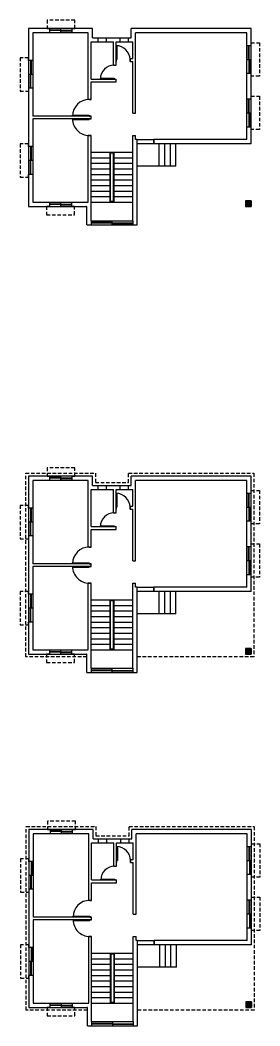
# Model space of a CAD drawing. Header units: metres. Extents: x 2285 to 2452, y 1171 to 1225.
# Drawn here: x 2381 to 2393.9, y 1171 to 1225.3 of the extents above; entities that cross this region are included whole.
import ezdxf

# ---------------------------------------------------------------- set-up
doc = ezdxf.new("R2010")
doc.units = ezdxf.units.M
doc.header["$LTSCALE"] = 0.03
doc.linetypes.add('HIDDEN', pattern=[9.525, 6.35, -3.175])

# ---------------------------------------------------------------- blocks, each defined once
blk = doc.blocks.new('*U2')
for p, q in [((0, 0), (0, -100)), ((900, 0), (900, -100))]:
    blk.add_line(p, q)
blk.add_lwpolyline([(0, 0), (0, 900), (43.75, 900), (43.75, 0)], close=True)
blk.add_arc((0, 0), 900, 0, 90)
blk = doc.blocks.new('*U3')
for p, q in [((0, 0), (0, 100)), ((900, 0), (900, 100))]:
    blk.add_line(p, q)
blk.add_lwpolyline([(0, 0), (0, -900), (43.75, -900), (43.75, 0)], close=True)
blk.add_arc((0, 0), 900, 270, 0)
blk = doc.blocks.new('*U4')
for p, q in [((0, 0), (0, -100)), ((750, 0), (750, -100))]:
    blk.add_line(p, q)
blk.add_lwpolyline([(0, 0), (0, 750), (43.75, 750), (43.75, 0)], close=True)
blk.add_arc((0, 0), 750, 0, 90)
blk = doc.blocks.new('*U5')
for p, q in [((0, 0), (0, -100)), ((750, 0), (750, -100))]:
    blk.add_line(p, q)
blk.add_lwpolyline([(0, 0), (0, 750), (43.75, 750), (43.75, 0)], close=True)
blk.add_arc((0, 0), 750, 0, 90)

msp = doc.modelspace()

# ---------------------------------------------------------------- hatches: boundary and pattern name
at = {"linetype": 'Continuous', "lineweight": 25, "true_color": 0xcd2027}
h = msp.add_hatch(color=242, dxfattribs=at)
h.dxf.hatch_style = 1
h.paths.add_polyline_path([(2393.168, 1215.523), (2393.168, 1215.223), (2393.468, 1215.223), (2393.468, 1215.523)])
h = msp.add_hatch(color=242, dxfattribs=at)
h.dxf.hatch_style = 1
h.paths.add_polyline_path([(2393.168, 1191.351), (2393.168, 1191.051), (2393.468, 1191.051), (2393.468, 1191.351)])
h = msp.add_hatch(color=242, dxfattribs=at)
h.dxf.hatch_style = 1
h.paths.add_polyline_path([(2393.196, 1172.271), (2393.196, 1171.971), (2393.496, 1171.971), (2393.496, 1172.271)])

# ---------------------------------------------------------------- linework, layer by layer
for p, q in [((2384.918, 1224.833), (2381.458, 1224.833)), ((2381.458, 1224.833), (2381.458, 1215.223)), ((2384.918, 1224.333), (2384.918, 1224.833)), ((2387.008, 1224.333), (2387.008, 1224.833)), ((2393.468, 1224.833), (2387.008, 1224.833)), ((2393.468, 1218.603), (2393.468, 1224.833)), ((2384.688, 1224.603), (2381.688, 1224.603)), ((2381.688, 1224.603), (2381.688, 1220.103)), ((2384.688, 1221.003), (2384.688, 1224.603)), ((2384.918, 1224.333), (2387.008, 1224.333)), ((2387.238, 1220.253), (2387.238, 1224.603)), ((2393.238, 1224.603), (2387.238, 1224.603)), ((2393.238, 1221.718), (2393.238, 1224.603)), ((2384.838, 1222.103), (2384.838, 1224.103)), ((2384.838, 1224.103), (2386.038, 1224.103)), ((2386.038, 1222.853), (2386.038, 1224.103)), ((2386.188, 1222.853), (2386.188, 1224.103)), ((2386.188, 1224.103), (2387.088, 1224.103)), ((2387.088, 1223.203), (2387.088, 1224.103)), ((2386.938, 1223.053), (2386.938, 1223.203)), ((2386.938, 1223.203), (2387.088, 1223.203)), ((2386.038, 1222.853), (2386.188, 1222.853)), ((2386.938, 1223.053), (2387.088, 1223.053)), ((2387.088, 1220.253), (2387.088, 1223.053)), ((2384.838, 1222.103), (2386.188, 1222.103)), ((2386.188, 1221.953), (2386.188, 1222.103)), ((2384.838, 1221.003), (2384.838, 1221.953)), ((2384.838, 1221.953), (2386.188, 1221.953)), ((2393.238, 1218.833), (2393.238, 1221.718)), ((2384.838, 1221.003), (2384.688, 1221.003)), ((2384.838, 1220.103), (2381.688, 1220.103)), ((2384.838, 1219.953), (2381.688, 1219.953)), ((2381.688, 1219.953), (2381.688, 1215.453)), ((2384.838, 1219.953), (2384.838, 1220.103)), ((2387.088, 1220.253), (2387.238, 1220.253)), ((2384.688, 1215.453), (2384.688, 1219.053)), ((2384.838, 1219.053), (2384.688, 1219.053)), ((2384.838, 1214.453), (2384.838, 1219.053)), ((2387.088, 1214.453), (2387.088, 1219.053)), ((2387.088, 1219.053), (2387.238, 1219.053)), ((2387.238, 1218.833), (2387.238, 1219.053)), ((2387.318, 1218.833), (2387.238, 1218.833)), ((2387.318, 1214.223), (2387.318, 1218.833)), ((2388.218, 1218.603), (2388.218, 1218.833)), ((2393.238, 1218.833), (2388.218, 1218.833)), ((2393.468, 1218.603), (2387.318, 1218.603)), ((2388.518, 1217.403), (2388.518, 1218.603)), ((2388.818, 1217.403), (2388.818, 1218.603)), ((2389.118, 1217.403), (2389.118, 1218.603)), ((2389.418, 1217.403), (2389.418, 1218.603)), ((2384.838, 1218.153), (2387.088, 1218.153)), ((2384.838, 1217.853), (2385.863, 1217.853)), ((2385.863, 1218.153), (2385.863, 1215.453)), ((2386.063, 1218.153), (2386.063, 1215.453)), ((2386.063, 1217.853), (2387.088, 1217.853)), ((2384.838, 1217.553), (2385.863, 1217.553)), ((2384.838, 1217.253), (2385.863, 1217.253)), ((2386.063, 1217.553), (2387.088, 1217.553)), ((2386.063, 1217.253), (2387.088, 1217.253)), ((2389.418, 1217.403), (2387.318, 1217.403)), ((2384.838, 1216.953), (2385.863, 1216.953)), ((2384.838, 1216.653), (2385.863, 1216.653)), ((2386.063, 1216.953), (2387.088, 1216.953)), ((2386.063, 1216.653), (2387.088, 1216.653)), ((2384.838, 1216.353), (2385.863, 1216.353)), ((2384.838, 1216.053), (2385.863, 1216.053)), ((2386.063, 1216.353), (2387.088, 1216.353)), ((2386.063, 1216.053), (2387.088, 1216.053)), ((2384.838, 1215.753), (2385.863, 1215.753)), ((2386.063, 1215.753), (2387.088, 1215.753)), ((2393.468, 1215.523), (2393.468, 1215.223)), ((2381.458, 1215.223), (2384.608, 1215.223)), ((2381.688, 1215.453), (2384.688, 1215.453)), ((2384.608, 1214.223), (2384.608, 1215.223)), ((2384.838, 1215.453), (2387.088, 1215.453)), ((2393.468, 1215.223), (2393.168, 1215.223)), ((2384.838, 1214.453), (2387.088, 1214.453)), ((2384.608, 1214.223), (2387.318, 1214.223)), ((2384.918, 1200.661), (2381.458, 1200.661)), ((2381.458, 1200.661), (2381.458, 1191.051)), ((2384.688, 1200.431), (2381.688, 1200.431)), ((2381.688, 1200.431), (2381.688, 1195.931)), ((2384.688, 1196.831), (2384.688, 1200.431)), ((2384.918, 1200.161), (2384.918, 1200.661)), ((2387.008, 1200.161), (2387.008, 1200.661)), ((2393.468, 1200.661), (2387.008, 1200.661)), ((2387.238, 1196.081), (2387.238, 1200.431)), ((2393.238, 1200.431), (2387.238, 1200.431)), ((2393.238, 1197.546), (2393.238, 1200.431)), ((2393.468, 1194.431), (2393.468, 1200.661)), ((2384.838, 1197.931), (2384.838, 1199.931)), ((2384.838, 1199.931), (2386.038, 1199.931)), ((2384.918, 1200.161), (2387.008, 1200.161)), ((2386.038, 1198.681), (2386.038, 1199.931)), ((2386.188, 1198.681), (2386.188, 1199.931)), ((2386.188, 1199.931), (2387.088, 1199.931)), ((2387.088, 1199.031), (2387.088, 1199.931)), ((2386.038, 1198.681), (2386.188, 1198.681)), ((2386.938, 1198.881), (2386.938, 1199.031)), ((2386.938, 1199.031), (2387.088, 1199.031)), ((2386.938, 1198.881), (2387.088, 1198.881)), ((2387.088, 1196.081), (2387.088, 1198.881)), ((2384.838, 1197.931), (2386.188, 1197.931)), ((2384.838, 1196.831), (2384.838, 1197.781)), ((2384.838, 1197.781), (2386.188, 1197.781)), ((2386.188, 1197.781), (2386.188, 1197.931)), ((2393.238, 1194.661), (2393.238, 1197.546)), ((2384.838, 1196.831), (2384.688, 1196.831)), ((2387.088, 1196.081), (2387.238, 1196.081)), ((2384.838, 1195.931), (2381.688, 1195.931)), ((2384.838, 1195.781), (2381.688, 1195.781)), ((2381.688, 1195.781), (2381.688, 1191.281)), ((2384.838, 1195.781), (2384.838, 1195.931)), ((2384.688, 1191.281), (2384.688, 1194.881)), ((2384.838, 1194.881), (2384.688, 1194.881)), ((2384.838, 1190.281), (2384.838, 1194.881)), ((2387.088, 1190.281), (2387.088, 1194.881)), ((2387.088, 1194.881), (2387.238, 1194.881)), ((2387.238, 1194.661), (2387.238, 1194.881)), ((2387.318, 1194.661), (2387.238, 1194.661)), ((2387.318, 1190.051), (2387.318, 1194.661)), ((2393.468, 1194.431), (2387.318, 1194.431)), ((2388.218, 1194.431), (2388.218, 1194.661)), ((2393.238, 1194.661), (2388.218, 1194.661)), ((2388.518, 1193.231), (2388.518, 1194.431)), ((2388.818, 1193.231), (2388.818, 1194.431)), ((2389.118, 1193.231), (2389.118, 1194.431)), ((2389.418, 1193.231), (2389.418, 1194.431)), ((2384.838, 1193.981), (2387.088, 1193.981)), ((2385.863, 1193.981), (2385.863, 1191.281)), ((2386.063, 1193.981), (2386.063, 1191.281)), ((2384.838, 1193.681), (2385.863, 1193.681)), ((2384.838, 1193.381), (2385.863, 1193.381)), ((2386.063, 1193.681), (2387.088, 1193.681)), ((2386.063, 1193.381), (2387.088, 1193.381)), ((2384.838, 1193.081), (2385.863, 1193.081)), ((2384.838, 1192.781), (2385.863, 1192.781)), ((2386.063, 1193.081), (2387.088, 1193.081)), ((2386.063, 1192.781), (2387.088, 1192.781)), ((2389.418, 1193.231), (2387.318, 1193.231)), ((2384.838, 1192.481), (2385.863, 1192.481)), ((2384.838, 1192.181), (2385.863, 1192.181)), ((2386.063, 1192.481), (2387.088, 1192.481)), ((2386.063, 1192.181), (2387.088, 1192.181)), ((2384.838, 1191.881), (2385.863, 1191.881)), ((2386.063, 1191.881), (2387.088, 1191.881)), ((2381.688, 1191.281), (2384.688, 1191.281)), ((2384.838, 1191.581), (2385.863, 1191.581)), ((2384.838, 1191.281), (2387.088, 1191.281)), ((2386.063, 1191.581), (2387.088, 1191.581)), ((2393.468, 1191.351), (2393.468, 1191.051)), ((2381.458, 1191.051), (2384.608, 1191.051)), ((2384.608, 1190.051), (2384.608, 1191.051)), ((2393.468, 1191.051), (2393.168, 1191.051)), ((2384.608, 1190.051), (2387.318, 1190.051)), ((2384.838, 1190.281), (2387.088, 1190.281)), ((2384.946, 1181.581), (2381.486, 1181.581)), ((2381.486, 1181.581), (2381.486, 1171.971)), ((2384.716, 1181.351), (2381.716, 1181.351)), ((2381.716, 1181.351), (2381.716, 1176.851)), ((2384.716, 1177.751), (2384.716, 1181.351)), ((2384.946, 1181.081), (2384.946, 1181.581)), ((2387.036, 1181.081), (2387.036, 1181.581)), ((2393.496, 1181.581), (2387.036, 1181.581)), ((2387.266, 1177.001), (2387.266, 1181.351)), ((2393.266, 1181.351), (2387.266, 1181.351)), ((2393.266, 1178.466), (2393.266, 1181.351)), ((2393.496, 1175.351), (2393.496, 1181.581)), ((2384.866, 1178.851), (2384.866, 1180.851)), ((2384.866, 1180.851), (2386.066, 1180.851)), ((2384.946, 1181.081), (2387.036, 1181.081)), ((2386.066, 1179.601), (2386.066, 1180.851)), ((2386.216, 1179.601), (2386.216, 1180.851)), ((2386.216, 1180.851), (2387.116, 1180.851)), ((2387.116, 1179.951), (2387.116, 1180.851)), ((2386.966, 1179.801), (2386.966, 1179.951)), ((2386.966, 1179.951), (2387.116, 1179.951)), ((2386.966, 1179.801), (2387.116, 1179.801)), ((2387.116, 1177.001), (2387.116, 1179.801)), ((2386.066, 1179.601), (2386.216, 1179.601)), ((2384.866, 1178.851), (2386.216, 1178.851)), ((2384.866, 1177.751), (2384.866, 1178.701)), ((2384.866, 1178.701), (2386.216, 1178.701)), ((2386.216, 1178.701), (2386.216, 1178.851)), ((2393.266, 1175.581), (2393.266, 1178.466)), ((2384.866, 1177.751), (2384.716, 1177.751)), ((2387.116, 1177.001), (2387.266, 1177.001)), ((2384.866, 1176.851), (2381.716, 1176.851)), ((2384.866, 1176.701), (2381.716, 1176.701)), ((2381.716, 1176.701), (2381.716, 1172.201)), ((2384.866, 1176.701), (2384.866, 1176.851)), ((2384.716, 1172.201), (2384.716, 1175.801)), ((2384.866, 1175.801), (2384.716, 1175.801)), ((2384.866, 1171.201), (2384.866, 1175.801)), ((2387.116, 1171.201), (2387.116, 1175.801)), ((2387.116, 1175.801), (2387.266, 1175.801)), ((2387.266, 1175.581), (2387.266, 1175.801)), ((2387.346, 1175.581), (2387.266, 1175.581)), ((2387.346, 1170.971), (2387.346, 1175.581)), ((2393.496, 1175.351), (2387.346, 1175.351)), ((2388.246, 1175.351), (2388.246, 1175.581)), ((2393.266, 1175.581), (2388.246, 1175.581)), ((2388.546, 1174.151), (2388.546, 1175.351)), ((2388.846, 1174.151), (2388.846, 1175.351)), ((2389.146, 1174.151), (2389.146, 1175.351)), ((2389.446, 1174.151), (2389.446, 1175.351)), ((2384.866, 1174.901), (2387.116, 1174.901)), ((2385.891, 1174.901), (2385.891, 1172.201)), ((2386.091, 1174.901), (2386.091, 1172.201)), ((2384.866, 1174.601), (2385.891, 1174.601)), ((2384.866, 1174.301), (2385.891, 1174.301)), ((2386.091, 1174.601), (2387.116, 1174.601)), ((2386.091, 1174.301), (2387.116, 1174.301)), ((2384.866, 1174.001), (2385.891, 1174.001)), ((2384.866, 1173.701), (2385.891, 1173.701)), ((2386.091, 1174.001), (2387.116, 1174.001)), ((2386.091, 1173.701), (2387.116, 1173.701)), ((2389.446, 1174.151), (2387.346, 1174.151)), ((2384.866, 1173.401), (2385.891, 1173.401)), ((2386.091, 1173.401), (2387.116, 1173.401)), ((2384.866, 1173.101), (2385.891, 1173.101)), ((2384.866, 1172.801), (2385.891, 1172.801)), ((2386.091, 1173.101), (2387.116, 1173.101)), ((2386.091, 1172.801), (2387.116, 1172.801)), ((2381.716, 1172.201), (2384.716, 1172.201)), ((2384.866, 1172.501), (2385.891, 1172.501)), ((2384.866, 1172.201), (2387.116, 1172.201)), ((2386.091, 1172.501), (2387.116, 1172.501)), ((2393.496, 1172.271), (2393.496, 1171.971)), ((2381.486, 1171.971), (2384.636, 1171.971)), ((2384.636, 1170.971), (2384.636, 1171.971)), ((2393.496, 1171.971), (2393.196, 1171.971)), ((2384.636, 1170.971), (2387.346, 1170.971)), ((2384.866, 1171.201), (2387.116, 1171.201))]:
    msp.add_line(p, q)
at = {"color": 41, "true_color": 0xf4ee51}
for p, q in [((2382.61, 1224.603), (2382.61, 1224.833)), ((2383.21, 1224.748), (2382.61, 1224.748)), ((2383.21, 1224.603), (2383.21, 1224.833)), ((2383.81, 1224.603), (2383.81, 1224.833)), ((2383.81, 1224.718), (2382.61, 1224.718)), ((2383.81, 1224.688), (2383.21, 1224.688)), ((2383.232, 1224.603), (2383.21, 1224.603)), ((2393.238, 1223.911), (2393.468, 1223.911)), ((2393.323, 1223.911), (2393.323, 1223.161)), ((2393.353, 1223.911), (2393.353, 1222.411)), ((2393.238, 1223.161), (2393.468, 1223.161)), ((2393.383, 1223.161), (2393.383, 1222.411)), ((2381.688, 1223.103), (2381.458, 1223.103)), ((2381.573, 1223.103), (2381.573, 1221.603)), ((2381.603, 1223.103), (2381.603, 1222.353)), ((2381.688, 1222.353), (2381.458, 1222.353)), ((2381.543, 1222.353), (2381.543, 1221.603)), ((2393.238, 1222.411), (2393.468, 1222.411)), ((2381.688, 1221.603), (2381.458, 1221.603)), ((2393.238, 1221.026), (2393.468, 1221.026)), ((2393.323, 1221.026), (2393.323, 1220.276)), ((2393.353, 1221.026), (2393.353, 1219.526)), ((2393.238, 1220.276), (2393.468, 1220.276)), ((2393.383, 1220.276), (2393.383, 1219.526)), ((2393.238, 1219.526), (2393.468, 1219.526)), ((2381.688, 1218.453), (2381.458, 1218.453)), ((2381.573, 1218.453), (2381.573, 1216.953)), ((2381.603, 1218.453), (2381.603, 1217.703)), ((2381.688, 1217.703), (2381.458, 1217.703)), ((2381.543, 1217.703), (2381.543, 1216.953)), ((2381.688, 1216.953), (2381.458, 1216.953)), ((2382.588, 1215.453), (2382.588, 1215.223)), ((2382.588, 1215.368), (2383.188, 1215.368)), ((2382.588, 1215.338), (2383.788, 1215.338)), ((2383.166, 1215.453), (2383.188, 1215.453)), ((2383.188, 1215.453), (2383.188, 1215.223)), ((2383.188, 1215.308), (2383.788, 1215.308)), ((2383.788, 1215.453), (2383.788, 1215.223)), ((2384.838, 1214.453), (2384.838, 1214.223)), ((2385.963, 1214.453), (2385.963, 1214.223)), ((2387.088, 1214.453), (2387.088, 1214.223)), ((2384.838, 1214.368), (2385.963, 1214.368)), ((2384.838, 1214.338), (2387.088, 1214.338)), ((2385.963, 1214.308), (2387.088, 1214.308)), ((2382.61, 1200.431), (2382.61, 1200.661)), ((2383.21, 1200.576), (2382.61, 1200.576)), ((2383.81, 1200.546), (2382.61, 1200.546)), ((2383.21, 1200.431), (2383.21, 1200.661)), ((2383.81, 1200.516), (2383.21, 1200.516)), ((2383.232, 1200.431), (2383.21, 1200.431)), ((2383.81, 1200.431), (2383.81, 1200.661)), ((2393.238, 1199.738), (2393.468, 1199.738)), ((2393.323, 1199.738), (2393.323, 1198.988)), ((2393.353, 1199.738), (2393.353, 1198.238)), ((2381.688, 1198.931), (2381.458, 1198.931)), ((2381.573, 1198.931), (2381.573, 1197.431)), ((2381.603, 1198.931), (2381.603, 1198.181)), ((2393.238, 1198.988), (2393.468, 1198.988)), ((2393.383, 1198.988), (2393.383, 1198.238)), ((2381.688, 1198.181), (2381.458, 1198.181)), ((2381.543, 1198.181), (2381.543, 1197.431)), ((2393.238, 1198.238), (2393.468, 1198.238)), ((2381.688, 1197.431), (2381.458, 1197.431)), ((2393.238, 1196.853), (2393.468, 1196.853)), ((2393.323, 1196.853), (2393.323, 1196.103)), ((2393.353, 1196.853), (2393.353, 1195.353)), ((2393.238, 1196.103), (2393.468, 1196.103)), ((2393.383, 1196.103), (2393.383, 1195.353)), ((2393.238, 1195.353), (2393.468, 1195.353)), ((2381.688, 1194.281), (2381.458, 1194.281)), ((2381.573, 1194.281), (2381.573, 1192.781)), ((2381.603, 1194.281), (2381.603, 1193.531)), ((2381.688, 1193.531), (2381.458, 1193.531)), ((2381.543, 1193.531), (2381.543, 1192.781)), ((2381.688, 1192.781), (2381.458, 1192.781)), ((2382.588, 1191.281), (2382.588, 1191.051)), ((2382.588, 1191.196), (2383.188, 1191.196)), ((2382.588, 1191.166), (2383.788, 1191.166)), ((2383.166, 1191.281), (2383.188, 1191.281)), ((2383.188, 1191.281), (2383.188, 1191.051)), ((2383.188, 1191.136), (2383.788, 1191.136)), ((2383.788, 1191.281), (2383.788, 1191.051)), ((2384.838, 1190.281), (2384.838, 1190.051)), ((2384.838, 1190.196), (2385.963, 1190.196)), ((2384.838, 1190.166), (2387.088, 1190.166)), ((2385.963, 1190.281), (2385.963, 1190.051)), ((2385.963, 1190.136), (2387.088, 1190.136)), ((2387.088, 1190.281), (2387.088, 1190.051)), ((2382.638, 1181.351), (2382.638, 1181.581)), ((2383.238, 1181.496), (2382.638, 1181.496)), ((2383.838, 1181.466), (2382.638, 1181.466)), ((2383.238, 1181.351), (2383.238, 1181.581)), ((2383.838, 1181.436), (2383.238, 1181.436)), ((2383.261, 1181.351), (2383.238, 1181.351)), ((2383.838, 1181.351), (2383.838, 1181.581)), ((2393.266, 1180.659), (2393.496, 1180.659)), ((2393.351, 1180.659), (2393.351, 1179.909)), ((2393.381, 1180.659), (2393.381, 1179.159)), ((2381.716, 1179.851), (2381.486, 1179.851)), ((2381.601, 1179.851), (2381.601, 1178.351)), ((2381.631, 1179.851), (2381.631, 1179.101)), ((2393.266, 1179.909), (2393.496, 1179.909)), ((2393.411, 1179.909), (2393.411, 1179.159)), ((2393.266, 1179.159), (2393.496, 1179.159)), ((2381.716, 1179.101), (2381.486, 1179.101)), ((2381.571, 1179.101), (2381.571, 1178.351)), ((2381.716, 1178.351), (2381.486, 1178.351)), ((2393.266, 1177.774), (2393.496, 1177.774)), ((2393.351, 1177.774), (2393.351, 1177.024)), ((2393.381, 1177.774), (2393.381, 1176.274)), ((2393.266, 1177.024), (2393.496, 1177.024)), ((2393.411, 1177.024), (2393.411, 1176.274)), ((2393.266, 1176.274), (2393.496, 1176.274)), ((2381.716, 1175.201), (2381.486, 1175.201)), ((2381.601, 1175.201), (2381.601, 1173.701)), ((2381.631, 1175.201), (2381.631, 1174.451)), ((2381.716, 1174.451), (2381.486, 1174.451)), ((2381.571, 1174.451), (2381.571, 1173.701)), ((2381.716, 1173.701), (2381.486, 1173.701)), ((2382.616, 1172.201), (2382.616, 1171.971)), ((2382.616, 1172.116), (2383.216, 1172.116)), ((2382.616, 1172.086), (2383.816, 1172.086)), ((2383.194, 1172.201), (2383.216, 1172.201)), ((2383.216, 1172.201), (2383.216, 1171.971)), ((2383.216, 1172.056), (2383.816, 1172.056)), ((2383.816, 1172.201), (2383.816, 1171.971)), ((2384.866, 1171.201), (2384.866, 1170.971)), ((2384.866, 1171.116), (2385.991, 1171.116)), ((2384.866, 1171.086), (2387.116, 1171.086)), ((2385.991, 1171.201), (2385.991, 1170.971)), ((2385.991, 1171.056), (2387.116, 1171.056)), ((2387.116, 1171.201), (2387.116, 1170.971))]:
    msp.add_line(p, q, dxfattribs=at)
at = {"color": 41, "linetype": 'Continuous', "true_color": 0xf4ee51}
for p, q in [((2385.213, 1224.103), (2385.213, 1224.333)), ((2385.663, 1224.103), (2385.663, 1224.333)), ((2386.413, 1224.103), (2386.413, 1224.333)), ((2386.863, 1224.103), (2386.863, 1224.333)), ((2385.213, 1199.931), (2385.213, 1200.161)), ((2385.663, 1199.931), (2385.663, 1200.161)), ((2386.413, 1199.931), (2386.413, 1200.161)), ((2386.863, 1199.931), (2386.863, 1200.161)), ((2385.241, 1180.851), (2385.241, 1181.081)), ((2385.691, 1180.851), (2385.691, 1181.081)), ((2386.441, 1180.851), (2386.441, 1181.081)), ((2386.891, 1180.851), (2386.891, 1181.081))]:
    msp.add_line(p, q, dxfattribs=at)
at = {"color": 30, "linetype": 'HIDDEN', "true_color": 0xf8991e}
for p, q in [((2381.458, 1216.803), (2381.458, 1216.953)), ((2381.458, 1192.631), (2381.458, 1192.781)), ((2381.486, 1173.551), (2381.486, 1173.701))]:
    msp.add_line(p, q, dxfattribs=at)
for points in [[(2383.81, 1224.833), (2383.96, 1224.833), (2383.96, 1225.283), (2382.46, 1225.283), (2382.46, 1224.833), (2382.61, 1224.833)], [(2393.468, 1223.911), (2393.468, 1224.061), (2393.918, 1224.061), (2393.918, 1222.261), (2393.468, 1222.261)], [(2381.458, 1223.103), (2381.458, 1223.253), (2381.008, 1223.253), (2381.008, 1221.453), (2381.458, 1221.453)], [(2393.468, 1221.026), (2393.468, 1221.176), (2393.918, 1221.176), (2393.918, 1219.376), (2393.468, 1219.376)], [(2381.458, 1218.453), (2381.458, 1218.603), (2381.008, 1218.603), (2381.008, 1216.803), (2381.458, 1216.803)], [(2382.588, 1215.223), (2382.438, 1215.223), (2382.438, 1214.773), (2383.938, 1214.773), (2383.938, 1215.223), (2383.788, 1215.223)], [(2383.81, 1200.661), (2383.96, 1200.661), (2383.96, 1201.111), (2382.46, 1201.111), (2382.46, 1200.661), (2382.61, 1200.661)], [(2393.468, 1199.738), (2393.468, 1199.888), (2393.918, 1199.888), (2393.918, 1198.088), (2393.468, 1198.088)], [(2381.458, 1198.931), (2381.458, 1199.081), (2381.008, 1199.081), (2381.008, 1197.281), (2381.458, 1197.281)], [(2393.468, 1196.853), (2393.468, 1197.003), (2393.918, 1197.003), (2393.918, 1195.203), (2393.468, 1195.203)], [(2381.458, 1194.281), (2381.458, 1194.431), (2381.008, 1194.431), (2381.008, 1192.631), (2381.458, 1192.631)], [(2382.588, 1191.051), (2382.438, 1191.051), (2382.438, 1190.601), (2383.938, 1190.601), (2383.938, 1191.051), (2383.788, 1191.051)], [(2383.838, 1181.581), (2383.988, 1181.581), (2383.988, 1182.031), (2382.488, 1182.031), (2382.488, 1181.581), (2382.638, 1181.581)], [(2393.496, 1180.659), (2393.496, 1180.809), (2393.946, 1180.809), (2393.946, 1179.009), (2393.496, 1179.009)], [(2381.486, 1179.851), (2381.486, 1180.001), (2381.036, 1180.001), (2381.036, 1178.201), (2381.486, 1178.201)], [(2393.496, 1177.774), (2393.496, 1177.924), (2393.946, 1177.924), (2393.946, 1176.124), (2393.496, 1176.124)], [(2381.486, 1175.201), (2381.486, 1175.351), (2381.036, 1175.351), (2381.036, 1173.551), (2381.486, 1173.551)], [(2382.616, 1171.971), (2382.466, 1171.971), (2382.466, 1171.521), (2383.966, 1171.521), (2383.966, 1171.971), (2383.816, 1171.971)]]:
    msp.add_lwpolyline(points, dxfattribs=at)
at = {"color": 7, "linetype": 'Continuous', "true_color": 0xffffff}
for points in [[(2387.318, 1218.833), (2388.218, 1218.833), (2388.218, 1218.603), (2387.318, 1218.603)], [(2387.318, 1194.661), (2388.218, 1194.661), (2388.218, 1194.431), (2387.318, 1194.431)], [(2387.346, 1175.581), (2388.246, 1175.581), (2388.246, 1175.351), (2387.346, 1175.351)]]:
    msp.add_lwpolyline(points, close=True, dxfattribs=at)
for points in [[(2385.863, 1218.153), (2386.063, 1218.153), (2386.063, 1215.453), (2385.863, 1215.453)], [(2385.893, 1218.123), (2386.033, 1218.123), (2386.033, 1215.483), (2385.893, 1215.483)], [(2385.863, 1193.981), (2386.063, 1193.981), (2386.063, 1191.281), (2385.863, 1191.281)], [(2385.893, 1193.951), (2386.033, 1193.951), (2386.033, 1191.311), (2385.893, 1191.311)], [(2385.891, 1174.901), (2386.091, 1174.901), (2386.091, 1172.201), (2385.891, 1172.201)], [(2385.921, 1174.871), (2386.061, 1174.871), (2386.061, 1172.231), (2385.921, 1172.231)]]:
    msp.add_lwpolyline(points, close=True)
at = {"color": 1, "linetype": 'Continuous', "lineweight": 25}
for points in [[(2393.168, 1215.223), (2393.468, 1215.223), (2393.468, 1215.523), (2393.168, 1215.523)], [(2393.168, 1191.051), (2393.468, 1191.051), (2393.468, 1191.351), (2393.168, 1191.351)], [(2393.196, 1171.971), (2393.496, 1171.971), (2393.496, 1172.271), (2393.196, 1172.271)]]:
    msp.add_lwpolyline(points, close=True, dxfattribs=at)
at = {"color": 3, "linetype": 'Continuous', "lineweight": 25}
for points in [[(2384.608, 1215.223), (2384.586, 1215.223)], [(2384.608, 1191.051), (2384.586, 1191.051)], [(2384.636, 1171.971), (2384.614, 1171.971)]]:
    msp.add_lwpolyline(points, dxfattribs=at)
at = {"color": 4, "linetype": 'HIDDEN'}
for points in [[(2384.603, 1190.901), (2381.308, 1190.901), (2381.308, 1200.811), (2385.068, 1200.811), (2385.068, 1200.311), (2386.858, 1200.311), (2386.858, 1200.811), (2393.618, 1200.811), (2393.618, 1194.431), (2393.618, 1190.901), (2387.318, 1190.901)], [(2384.632, 1171.821), (2381.336, 1171.821), (2381.336, 1181.731), (2385.096, 1181.731), (2385.096, 1181.231), (2386.886, 1181.231), (2386.886, 1181.731), (2393.646, 1181.731), (2393.646, 1175.351), (2393.646, 1171.821), (2387.346, 1171.821)]]:
    msp.add_lwpolyline(points, dxfattribs=at)

# ---------------------------------------------------------------- block references
at = {"linetype": 'HIDDEN', "xscale": 0.001, "yscale": 0.001, "zscale": 0.001}
for p in [(2386.188, 1223.153), (2386.188, 1198.981), (2386.216, 1179.901)]:
    msp.add_blockref('*U5', p, dxfattribs=at)
for name, p, rotation in [('*U4', (2386.088, 1222.103), 90), ('*U2', (2384.738, 1220.103), 90), ('*U3', (2384.738, 1219.953), 270), ('*U4', (2386.088, 1197.931), 90), ('*U2', (2384.738, 1195.931), 90), ('*U3', (2384.738, 1195.781), 270), ('*U4', (2386.116, 1178.851), 90), ('*U2', (2384.766, 1176.851), 90), ('*U3', (2384.766, 1176.701), 270)]:
    msp.add_blockref(name, p, dxfattribs=dict(at, rotation=rotation))

doc.saveas('drawing.dxf')
